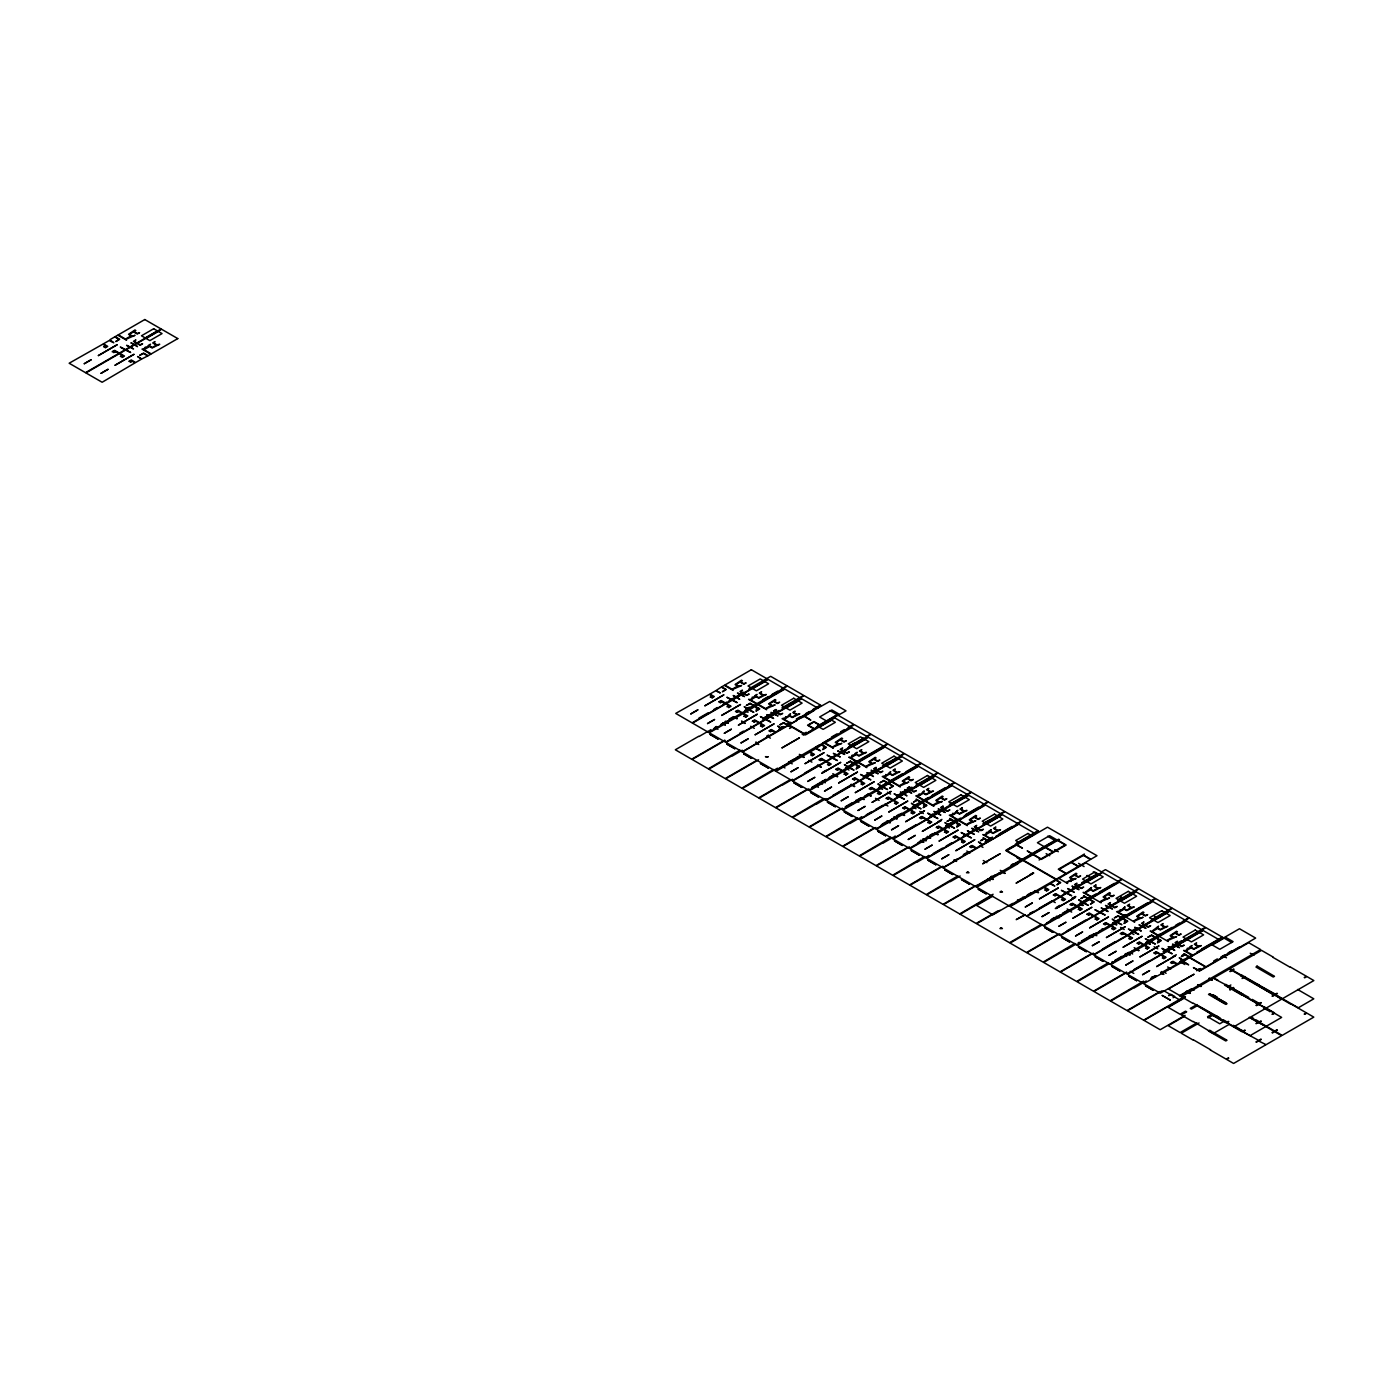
<?xml version="1.0" encoding="UTF-8"?>
<svg xmlns="http://www.w3.org/2000/svg" width="1383" height="1383" viewBox="0 0 1383 1383"><rect width="100%" height="100%" fill="white"/><g stroke="black" fill="none" stroke-linecap="round" stroke-linejoin="round"><path stroke-width="1.5" d="M814.328 710.361L804.785 716.256L810.818 720.145L804.422 716.446L796.556 720.042L829.731 701.44L845.998 710.845L820.361 725.245L813.965 721.563L807.568 725.245L814.051 728.979M1018.58 824.043L992.043 839.36L984.8 835.176L990.384 831.961L992.942 833.43L1000.497 829.748L997.713 830.284L994.463 828.4L995.846 827.051L993.53 828.4L997.247 830.543L993.063 832.964L989.813 831.079L991.317 829.679L988.88 831.079L989.917 831.684L986.321 832.566L986.892 833.43L984.333 834.917L982.829 834.571L991.594 839.637L988.897 841.175L983.227 837.77M1018.77 824.147L943.223 867.884L976.035 886.831L999.045 873.122M1073.018 887.748L1078.118 884.792M748.981 688.838L770.642 676.322L786.996 685.778L781.412 688.993M698.813 718.192L708.061 712.85M713.611 709.652L717.31 707.508M723.153 704.137L726.732 702.063M728.997 700.766L743.795 692.209M698.709 736.292L675.336 749.776L691.69 759.232L724.64 740.199M747.287 708.234L748.756 707.387M699.055 736.499L708.788 730.864M709.877 730.241L710.966 729.619M715.288 727.112L716.377 726.49M746.405 709.151L747.65 708.442M728.979 719.264L733.318 716.757M746.647 709.064L749.88 707.197M762.776 699.746L768.378 696.531M772.094 694.37L777.678 691.154M713.524 728.737L717.051 726.697M720.595 724.657L724.122 722.617M729.446 719.54L733.785 717.034L736.897 718.814M745.489 710.274L753.597 705.589M753.942 705.399L787.463 686.037L803.661 695.39L781.983 707.906M720.716 724.813L727.7 720.785M754.323 706.125L748.393 709.151L744.175 706.713L747.926 709.41L742.239 712.712L737.9 710.205L735.462 711.605L737.658 710.741L738.591 711.277L736.741 712.349L738.937 711.467L741.651 713.04L708.701 732.471L692.503 723.119L725.798 703.895L728.824 705.641L726.974 706.713L729.999 706.298L728.599 707.647L731.037 706.246L726.386 703.549L732.091 700.265L737.191 702.685L732.541 699.988L736.741 697.585L739.749 699.331L737.087 697.378L741.029 695.096L744.521 696.565L741.495 694.836L768.153 679.433L784.351 688.786L757.815 704.12L750.571 699.936L756.155 696.704L758.714 698.19L766.268 694.491L763.468 695.027L760.218 693.142L761.618 691.811L759.284 693.142L763.001 695.303L758.818 697.706L755.567 695.839L757.071 694.422L754.634 695.839L755.688 696.444L752.075 697.309L752.663 698.19L750.105 699.66L748.583 699.331L757.348 704.379L754.669 705.935M754.841 706.436L749.621 709.859L753.839 712.297L749.154 710.119L743.449 713.403L747.788 715.91L745.351 717.328L746.872 716.048L743.726 716.377L745.593 715.305L742.878 713.749L709.22 732.765L725.574 742.204L758.887 722.981L755.982 721.304L753.649 722.116L755.516 721.044L754.703 720.56L752.248 721.304L754.703 719.903L759.457 722.652L765.162 719.367L760.391 716.601L765.629 719.091L769.812 716.671L766.666 714.855L770.158 716.48L774.117 714.198L770.971 712.383L774.566 713.922L801.224 698.536L784.87 689.097L758.333 704.414L765.577 708.597L771.161 705.382L768.602 703.895L774.999 699.539L775.932 700.075L774.065 701.146L777.332 703.031L779.649 702.218L777.332 703.567L773.598 701.423L769.415 703.826L772.682 705.71L775.12 704.846L766.044 708.874L766.631 709.738L757.867 704.69L755.187 706.229M757.901 708.079L756.086 709.133L758.593 708.079M774.618 711.346L776.693 710.136M763.191 718.365L776.122 710.897M725.09 740.458L692.122 759.474L708.321 768.827L740.009 750.139M763.468 718.296L769.034 715.08M782.467 708.182L804.128 695.666L820.482 705.105L813.031 709.41M739.698 733.249L743.397 731.123M762.482 720.094L779.13 710.482M732.212 755.637L708.839 769.138L725.193 778.577L755.412 761.134M755.913 741.962L758.316 743.726M780.807 727.579L782.277 726.732M732.558 755.844L742.308 750.226M766.77 736.084L768.55 735.064M779.303 728.858L783.366 726.524M786.962 724.467L790.678 722.306M796.262 719.091L799.996 716.93M805.58 713.714L809.314 711.554M778.975 729.619L783.85 726.801M787.428 724.727L791.145 722.583M796.746 719.35L820.949 705.382M742.222 751.816L775.171 732.385L772.457 730.829L770.245 731.693L772.112 730.622L771.178 730.086L768.965 730.95L771.403 729.55L775.742 732.056L781.447 728.755L777.678 726.058L781.914 728.495L787.826 725.487M788.172 725.28L790.869 723.724L782.104 718.676L786.166 717.535L785.596 716.653L786.633 717.258L790.592 713.766L789.088 715.184L792.338 717.068L796.522 714.648L792.805 712.504L795.121 711.156L793.721 712.504L796.988 714.371L799.772 713.835L792.217 717.535L789.658 716.048L784.075 719.281L791.318 723.465L796.902 720.232M742.412 751.937L788.638 725.211L805.459 734.909L834.831 717.95L851.012 727.302L847.036 729.204M797.023 720.37L789.105 724.951L805.425 734.356L812.997 729.584M789.572 728.461L791.387 727.406L783.608 723.05L779.77 724.865L783.608 722.635L792.079 727.406M758.593 759.803L725.643 778.836L741.841 788.172L773.512 769.484M802.226 734.494L806.254 732.281M817.267 726.196L837.147 714.734L829.956 710.568M815.953 727.51L838.962 714.06L831.823 709.946L819.618 716.999L826.74 721.113M765.784 756.778L768.274 756.778L765.439 756.674M803.367 735.151L820.015 725.453L813.965 721.961L808.26 725.245L814.466 728.737M777.505 768.187L742.377 788.483L758.627 797.87L790.108 779.718M831.425 737.104L836.974 733.889M840.691 731.745L844.391 729.602M848.107 727.475L853.657 724.26L837.614 714.994M788.863 762.033L794.17 758.973M795.951 757.936L800.29 755.429M778.733 768.412L794.637 759.232M794.966 759.042L818.943 745.195M822.781 742.982L854.435 724.709L870.633 734.062L867.02 736.154M824.873 746.751L823.404 747.996M782.484 784.662L759.129 798.164L775.465 807.603L805.684 790.16M851.634 744.745L854.573 743.051L856.613 744.227M782.83 784.87L792.58 779.251M848.955 746.578L863.407 738.228M847.623 747.892L871.1 734.321L887.454 743.777L855.783 762.05M804.82 772.993L817.768 765.508L820.914 767.323M831.304 757.694L836.853 754.496M840.553 752.352L846.102 749.154M822.678 772.284L826.083 770.314M852.153 763.33L854.227 762.119M808.865 788.829L775.915 807.862L792.113 817.197L823.784 798.51M850.96 764.522L854.677 762.379M811.752 787.48L825.876 779.321M829.437 777.263L833.776 774.757M845.48 768.014L853.588 763.33M812.219 787.757L826.36 779.597M828.452 778.37L834.243 775.033L837.355 776.814M854.054 763.589L845.947 768.274L849.041 770.072M854.4 763.399L887.921 744.037L904.119 753.389L900.506 755.481M826.412 779.805L815.935 785.838L818.442 787.29M854.504 763.986L848.592 767.012L844.356 764.574L848.125 767.271L842.42 770.556L838.081 768.049L835.643 769.467L837.856 768.585L838.789 769.138L836.922 770.21L839.135 769.328L841.849 770.901L808.899 790.315L792.701 780.98L825.997 761.739L829.022 763.485L827.501 764.764L830.18 764.159L828.78 765.508L831.218 764.09L826.585 761.411L832.272 758.126L837.389 760.546L832.739 757.849L836.922 755.446L840.294 756.985L837.268 755.239L841.227 752.957L844.719 754.426L841.694 752.68L868.334 737.295L884.532 746.647L857.996 761.981L850.752 757.78L856.336 754.565L858.895 756.034L866.449 752.352L863.666 752.888L860.399 751.004L861.799 749.672L859.483 751.004L863.199 753.165L859.016 755.567L855.749 753.7L857.27 752.283L854.832 753.7L855.87 754.305L851.807 755.446L852.844 756.034L850.286 757.521L848.782 757.175L857.529 762.24L854.85 763.779M855.022 764.298L849.802 767.703L854.037 770.141L849.335 767.98L843.647 771.265L847.986 773.771L845.549 775.189L847.053 773.91L843.924 774.238L845.774 773.166L843.06 771.61L809.418 790.627L825.755 800.066L859.068 780.842L856.163 779.165L853.83 779.977L855.697 778.888L854.884 778.422L852.447 779.165L854.884 777.747L859.656 780.513L865.343 777.211L860.572 774.463L865.81 776.952L869.993 774.532L866.864 772.717L870.339 774.324L874.298 772.042L871.152 770.245L874.765 771.783L876.857 770.573L873.71 768.758L876.165 767.358L874.523 768.827L877.202 770.366L901.405 756.38L885.051 746.941L858.515 762.275L865.775 766.459L871.359 763.226L868.801 761.756L875.18 757.4L876.113 757.936L874.263 759.008L877.514 760.892L879.83 760.08L877.514 761.428L873.797 759.267L869.613 761.687L872.863 763.572L875.301 762.69L866.242 766.718L866.813 767.6L858.065 762.534L855.385 764.09M859.05 766.078L856.544 767.133M816.005 804.024L792.632 817.509L808.986 826.948L839.204 809.504M863.649 776.364L876.58 768.896M885.137 764.09L888.076 762.396L890.116 763.589M882.44 765.905L896.893 757.573M816.35 804.214L826.1 798.596M863.701 776.883L864.945 776.157M884.722 765.127L904.586 753.666L920.94 763.105L906.038 771.714M832.756 795.519L851.254 784.852L854.4 786.668M862.94 778.093L881.438 767.409M842.385 808.173L809.435 827.207L825.616 836.559L857.304 817.854M845.238 806.808L852.291 802.728M855.835 800.688L859.362 798.648M878.966 787.342L885.448 783.591M889.269 781.378L902.321 773.858M845.704 807.084L859.846 798.925M864.842 796.038L867.729 794.361L870.841 796.159M885.915 783.867L879.432 787.619L882.527 789.399M887.886 782.726L921.406 763.381L937.605 772.734L915.926 785.25M849.421 805.165L859.898 799.132M888.024 783.331L882.095 786.357L877.877 783.919L881.628 786.616L875.94 789.918L871.601 787.411L869.164 788.811L871.359 787.947L872.293 788.483L870.443 789.555L872.638 788.673L875.353 790.246L842.403 809.677L826.204 800.325L859.5 781.101L862.525 782.847L861.021 784.109L863.684 783.504L862.301 784.852L864.738 783.452L860.088 780.755L865.793 777.471L870.892 779.891L866.242 777.194L870.443 774.791L873.451 776.537L870.789 774.584L874.73 772.302L878.222 773.771L875.197 772.042L901.854 756.639L918.035 765.992L891.516 781.326L884.273 777.142L889.857 773.91L892.398 775.396L899.97 771.697L897.169 772.233L893.919 770.348L895.32 769.017L892.986 770.348L896.703 772.509L892.519 774.912L889.269 773.045L890.773 771.628L886.831 775.12L885.777 774.515L886.365 775.396L882.285 776.537L891.05 781.585L888.37 783.141M888.543 783.642L883.322 787.065L887.54 789.503L882.855 787.325L877.15 790.609L881.49 793.116L879.052 794.534L880.573 793.254L877.427 793.583L879.294 792.511L876.58 790.955L842.921 809.971L859.275 819.41L892.588 800.187L889.667 798.51L887.35 799.322L889.217 798.25L888.387 797.766L885.95 798.51L888.387 797.109L893.159 799.858L898.864 796.573L894.092 793.807L899.33 796.297L903.514 793.877L900.368 792.061L903.86 793.686L907.818 791.404L904.672 789.589L908.268 791.128L934.925 775.742L918.571 766.303L892.035 781.62L899.278 785.803L904.862 782.588L902.304 781.101L908.7 776.745L909.634 777.281L907.767 778.352L911.017 780.237L913.35 779.424L911.017 780.773L907.3 778.629L903.116 781.032L906.366 782.916L908.821 782.052L899.745 786.08L900.333 786.944L891.568 781.896L888.889 783.435M901.025 793.029L909.616 788.068M897.135 795.709L911.916 787.152M849.508 823.369L826.152 836.853L842.506 846.292L872.708 828.849M898.103 795.311L899.572 794.464M901.042 793.617L903.981 791.923M905.45 791.076L911.311 787.688M849.871 823.559L859.604 817.941M860.693 817.318L861.765 816.696M896.599 796.573L898.449 795.519M916.41 785.509L938.072 772.993L954.426 782.432L948.842 785.665M866.242 814.864L871.791 811.648M875.491 809.522L882.89 805.252M896.426 797.421L914.924 786.737M917.309 799.841L913.471 802.071L917.309 800.256M875.888 827.518L842.939 846.552L859.137 855.904L890.808 837.216M882.25 824.112L885.794 822.072M896.409 815.935L899.296 814.259M912.452 806.669L918.934 802.918M920.905 801.794L928.356 797.49M932.073 795.346L945.108 787.809M880.954 825.392L886.261 822.332M891.551 819.272L895.095 817.232M896.875 816.212L901.215 813.705L904.326 815.486M919.401 803.195L912.918 806.946L916.013 808.727M921.372 802.071L954.892 782.709L971.091 792.061L949.412 804.578M882.907 824.51L895.129 817.457M921.527 802.693L915.615 805.701L911.38 803.264L915.148 805.961L909.444 809.262L905.104 806.756L902.667 808.156L904.88 807.292L905.813 807.828L903.946 808.899L906.159 808.035L908.873 809.591L875.923 829.022L859.725 819.67L893.02 800.446L896.046 802.192L894.524 803.471L897.204 802.866L895.804 804.197L898.259 802.797L893.608 800.1L899.296 796.815L904.413 799.236L899.763 796.556L903.946 794.136L906.971 795.882L904.292 793.928L908.251 791.646L911.743 793.133L908.717 791.387L935.357 775.984L951.556 785.337L925.02 800.671L917.776 796.487L923.36 793.254L925.918 794.741L933.473 791.041L930.69 791.577L927.423 789.71L928.823 788.362L926.506 789.71L930.223 791.854L926.04 794.274L922.772 792.39L924.293 790.972L920.335 794.464L918.831 794.136L919.868 794.741L915.805 795.882L924.57 800.93L921.873 802.486M922.046 802.987L916.825 806.41L921.061 808.848L916.359 806.669L910.671 809.954L915.01 812.461L912.573 813.878L914.077 812.599L910.948 812.945L912.797 811.856L910.083 810.3L876.442 829.316L892.796 838.755L926.091 819.531L923.187 817.854L920.871 818.667L922.72 817.595L921.908 817.128L919.47 817.854L921.908 816.454L926.679 819.203L932.367 815.918L927.613 813.169L932.834 815.642L937.017 813.221L933.888 811.423L937.363 813.031L941.322 810.749L938.175 808.934L941.788 810.473L968.428 795.087L952.074 785.648L925.538 800.964L932.799 805.148L938.383 801.933L935.824 800.446L942.203 796.089L943.137 796.625L941.287 797.697L944.537 799.581L946.854 798.769L944.537 800.117L940.82 797.974L936.637 800.394L939.887 802.261L942.324 801.397L933.266 805.425L933.836 806.289L925.089 801.241L922.409 802.78M923.516 805.788L925.331 804.75M883.028 842.714L859.656 856.198L876.009 865.637L906.228 848.211M931.623 814.656L933.093 813.809M936.17 811.821L943.362 807.879M953.63 801.95L956.12 801.691M883.374 842.921L893.124 837.285M894.196 836.663L895.285 836.041M930.119 815.935L931.969 814.864M949.896 804.837L971.558 792.321L987.911 801.76L982.328 804.992M901.578 833.119L916.376 824.579M929.912 816.765L948.41 806.082M938.227 821.571L941.944 819.41M950.83 819.203L946.975 821.416L950.83 819.6M946.439 824.994L948.513 823.784M952.68 821.381L954.771 820.171M909.409 846.863L876.459 865.896L892.64 875.249L924.328 856.561M945.937 825.772L955.204 820.43M929.895 835.263L932.782 833.586M945.937 826.014L954.045 821.329M965.559 814.673L978.594 807.153M917.966 842.696L928.581 836.577M930.361 835.539L934.701 833.033L937.812 834.813M954.512 821.588L946.404 826.273L949.499 828.071M954.858 821.398L960.442 818.166M964.176 816.022L988.378 802.036L1004.577 811.389L982.898 823.905M955.048 822.038L949.118 825.046L944.9 822.608L948.652 825.323L942.964 828.607L938.625 826.1L936.187 827.518L938.383 826.636L939.316 827.172L937.467 828.244L939.662 827.38L942.376 828.936L909.426 848.367L893.228 839.014L926.524 819.791L929.549 821.537L927.699 822.608L930.724 822.211L929.324 823.542L931.762 822.142L927.111 819.462L932.816 816.16L937.916 818.58L933.283 815.901L937.467 813.481L940.838 815.019L937.812 813.273L941.754 810.991L945.246 812.478L942.221 810.732L968.878 795.346L985.076 804.699L958.54 820.015L951.297 815.832L956.88 812.616L959.439 814.086L966.994 810.403L964.193 810.939L960.943 809.055L962.343 807.707L960.009 809.055L963.726 811.199L959.543 813.619L956.293 811.735L957.797 810.334L953.855 813.826L952.801 813.221L953.388 814.086L949.326 815.227L958.073 820.292L955.394 821.83M955.567 822.332L950.346 825.755L954.564 828.192L949.879 826.014L944.174 829.316L948.513 831.823L946.076 833.223L947.597 831.944L944.451 832.289L946.318 831.218L943.604 829.644L909.945 848.678L926.299 858.117L959.612 838.893L956.708 837.216L954.374 838.012L956.241 836.94L955.428 836.473L952.973 837.216L955.428 835.799L960.182 838.547L965.887 835.263L961.116 832.514L966.354 834.986L970.538 832.583L967.391 830.768L970.883 832.376L974.842 830.094L971.696 828.279L975.292 829.817L977.401 828.624L974.254 826.809L976.692 825.392L975.067 826.878L977.746 828.417L1001.949 814.431L985.595 804.992L959.059 820.326L966.302 824.493L971.886 821.277L969.327 819.808L975.724 815.434L976.657 815.97L974.79 817.042L978.058 818.926L980.374 818.131L978.058 819.462L974.324 817.318L970.14 819.739L973.407 821.606L975.845 820.741L966.769 824.769L967.357 825.634L958.592 820.586L955.912 822.142M958.817 824.078L957.001 825.132L959.508 824.078M916.531 862.058L893.176 875.56L909.53 884.999L939.731 867.556M985.681 822.142L988.62 820.447M916.894 862.266L926.627 856.63M927.716 856.008L928.788 855.385M983.382 824.182L1005.043 811.665L1021.397 821.104L1015.814 824.32M933.214 853.518L942.463 848.177M946.162 846.05L951.711 842.835M963.398 836.093L978.196 827.553M984.333 838.547L980.495 840.76L984.333 838.945M986.2 840.726L988.292 839.516M990.366 838.323L992.458 837.113M942.929 866.225L909.962 885.241L926.161 894.594L957.831 875.906M963.381 854.59L966.268 852.931M985.024 841.919L992.424 837.631M999.045 834.001L1012.079 826.481M963.847 854.867L968.186 852.36M995.795 836.421L1021.864 821.364L1038.063 830.734L1016.384 843.25M953.371 861.16L956.863 859.137M950.052 881.403L926.679 894.905L943.033 904.344L973.252 886.901M950.398 881.611L960.148 875.992M1015.053 844.546L1038.529 830.993M1006.133 850.078L1013.532 845.808M990.868 876.718L991.87 876.148M1011.371 864.894L1013.462 863.684M978.265 884.515L943.483 904.603L959.681 913.938L993.08 894.248M979.164 884.152L995.086 874.972M1011.111 865.551L1021.017 859.984L1016.712 857.495M979.648 884.411L995.553 875.232M995.881 875.041L1056.733 839.792L1049.611 835.678L1037.406 842.731L1044.528 846.845M1000.065 873.71L976.692 887.195L1009.504 906.142L1055.834 879.467L1022.936 860.468L1017.352 863.701M1000.41 873.918L1017.732 863.926M1039.117 859.984L1052.982 851.98L1045.306 847.554L1033.378 854.435L1041.053 858.86M991.576 896.046L960.148 914.232L976.104 923.446L997.679 910.999M992.821 896.132L976.64 905.467L992.856 914.82L1012.581 903.427M1029.609 874.851L1032.997 872.898M994.17 913.644L976.64 923.758L1009.469 942.705L1041.313 924.363M995.639 912.797L1000.013 910.273M1017.318 900.264L1018.355 899.659M1018.095 900.247L1021.76 898.137M1027.275 894.957L1030.94 892.83M1013.048 903.704L1024.06 897.342M1027.742 895.216L1035.089 890.98L1038.184 892.761M1016.764 901.785L1028.987 894.732M1059.326 878.136L1085.845 862.819L1102.199 872.258L1075.559 887.644L1071.963 886.105L1075.092 887.921L1071.151 890.203L1067.659 888.577L1070.788 890.393L1066.604 892.813L1061.383 890.324L1066.137 893.072L1060.45 896.374L1055.678 893.625L1053.241 895.026L1055.678 894.282L1056.491 894.766L1054.641 895.838L1056.958 895.026L1059.862 896.703L1026.497 915.961L1010.143 906.522L1043.854 887.471L1046.568 889.027L1044.718 890.099L1047.847 889.77L1046.343 891.05L1048.781 889.632L1044.442 887.125L1050.146 883.841L1054.831 886.002L1050.596 883.564L1055.834 880.158L1060.052 882.596L1056.889 884.809L1060.744 882.596L1056.18 879.951L1058.859 878.412L1067.607 883.46L1066.933 882.475L1075.058 878.464M1066.57 882.319L1072.153 879.104L1069.595 877.617L1075.991 873.261L1076.908 873.797L1075.058 874.869L1078.308 876.753L1080.642 875.94L1078.308 877.289L1074.591 875.145L1070.407 877.548L1073.657 879.432M1071.462 880.539L1076.095 878.568L1072.62 879.363M1024.872 914.63L1016.211 919.626L1025.339 914.889M1081.938 882.648L1090.461 877.738L1086.934 875.698M1029.73 913.333L1033.723 911.432M1081.99 883.184L1098.223 873.797M1101.836 871.705L1105.449 869.63L1121.803 879.069L1118.069 881.213M1039.238 908.251L1052.117 900.817L1055.264 902.632M1063.804 894.075L1080.469 884.446M1056.56 907.317L1059.966 905.346M1071.669 898.604L1075.386 896.461M1055.298 908.562L1060.415 905.606M1072.119 898.864L1075.836 896.72M1084.6 896.357L1080.745 898.587L1084.6 896.772M1033.481 929.583L1010.109 943.085L1026.463 952.524L1056.681 935.081M1053.241 918.174L1054.295 917.569M1056.042 916.566L1058.652 917.672M1086.485 898.985L1089.406 897.29M1033.827 929.791L1042.488 924.795M1051.132 919.609L1054.624 917.603M1051.391 919.712L1054.918 917.672M1062.334 913.402L1068.108 910.049M1079.812 903.306L1087.92 898.622M1088.265 898.414L1095.716 894.127M1099.433 891.966L1114.352 883.357M1046.551 923.049L1060.692 914.889M1062.801 913.662L1068.592 910.325L1071.687 912.106M1088.404 898.881L1080.279 903.566L1083.39 905.364M1088.732 898.691L1122.27 879.329L1138.451 888.681L1118.588 900.16M1050.285 921.13L1060.744 915.097M1092.829 897.481L1119.366 882.164L1135.72 891.603L1111.517 905.588L1108.838 904.033L1110.463 902.563L1108.025 903.981L1111.171 905.779L1109.08 906.989L1105.466 905.45L1108.613 907.265L1104.654 909.547L1101.162 907.94L1104.308 909.737L1100.125 912.158L1094.887 909.686L1099.658 912.434L1093.953 915.719L1089.199 912.97L1086.744 914.37L1089.199 913.644L1090.011 914.111L1088.144 915.183L1090.478 914.37L1093.383 916.047L1060.018 935.306L1043.664 925.867L1077.374 906.816L1080.088 908.372L1078.221 909.461L1081.368 909.115L1079.846 910.394L1082.301 908.977L1077.962 906.47L1083.65 903.185L1088.335 905.364L1084.116 902.926L1089.337 899.503L1093.555 901.941L1090.409 904.154L1094.247 901.941L1089.683 899.296L1092.363 897.757L1101.127 902.805L1100.54 901.941L1109.615 897.913L1107.178 898.777L1103.911 896.893L1108.094 894.49L1111.828 896.633L1114.145 895.285L1111.828 896.098L1108.561 894.213L1110.428 893.141L1109.494 892.605L1103.098 896.962L1105.657 898.449L1100.073 901.664M1117.741 899.814L1121.907 897.411L1120.887 896.824M1118.64 899.814L1122.356 897.671M1059.862 933.75L1026.912 952.766L1043.11 962.119L1074.781 943.431M1117.257 901.474L1131.692 893.124M1135.305 891.032L1138.918 888.958L1155.289 898.397L1151.555 900.54M1067.088 930.811L1085.586 920.144M1100.972 911.259L1115.787 902.701M1120.213 917.603L1125.364 914.63M1067.002 948.928L1043.629 962.43L1059.983 971.869L1090.184 954.426M1089.199 936.118L1092.172 937.017M1119.988 918.329L1122.927 916.635M1124.396 915.788L1125.866 914.941M1067.348 949.136L1076.009 944.14M1078.17 942.878L1079.259 942.255M1081.333 941.08L1093.711 933.94M1101.56 929.376L1102.631 928.771M1112.848 922.859L1121.406 917.949M1123.618 916.67L1147.838 902.701M1081.8 941.356L1095.941 933.197M1099.174 931.329L1102.078 929.653M1121.89 918.226L1113.764 922.91L1116.876 924.691M1124.085 916.946L1155.756 898.673L1171.937 908.026L1152.074 919.488M1083.771 940.475L1095.976 933.421M1122.322 918.554L1116.409 921.562L1112.191 919.125L1115.943 921.839L1110.255 925.123L1105.916 922.617L1103.461 924.017L1105.674 923.153L1106.607 923.688L1104.74 924.76L1106.953 923.896L1109.667 925.452L1076.648 944.917L1060.45 935.565L1093.815 916.307L1096.84 918.053L1094.973 919.125L1097.998 918.727L1096.615 920.058L1099.053 918.658L1094.402 915.978L1100.09 912.676L1105.207 915.097L1100.557 912.417L1104.74 909.997L1108.111 911.535L1105.086 909.789L1109.045 907.507L1112.537 908.994L1109.512 907.248L1136.152 891.862L1152.35 901.197L1125.814 916.531L1118.588 912.348L1124.154 909.132L1126.713 910.602L1134.267 906.902L1131.484 907.455L1128.234 905.571L1129.617 904.223L1127.301 905.571L1131.017 907.715L1126.834 910.135L1123.584 908.251L1125.088 906.85L1121.129 910.325L1120.092 909.737L1120.679 910.602L1116.6 911.743L1125.364 916.791L1122.685 918.347M1122.858 918.848L1117.637 922.271L1121.855 924.708L1117.17 922.53L1111.465 925.832L1115.804 928.339L1113.367 929.739L1114.871 928.46L1111.742 928.806L1113.592 927.734L1110.895 926.161L1077.167 945.229L1093.521 954.668L1126.886 935.409L1123.981 933.715L1121.665 934.528L1123.515 933.456L1122.702 932.989L1120.265 933.715L1122.702 932.315L1127.473 935.064L1133.161 931.779L1128.407 929.03L1133.628 931.502L1137.811 929.099L1134.682 927.284L1138.174 928.892L1142.116 926.61L1138.987 924.795L1142.583 926.333L1169.223 910.948L1152.869 901.509L1126.35 916.843M1123.203 918.64L1125.883 917.102L1134.648 922.15L1134.06 921.285L1143.119 917.257L1140.681 918.122L1137.431 916.255L1141.615 913.835L1145.331 915.978L1147.665 914.647L1145.331 915.442L1142.081 913.558L1143.948 912.486L1143.015 911.95L1136.619 916.324L1139.177 917.793L1133.593 921.009M1124.379 921.752L1126.177 920.698M1124.707 921.942L1126.868 920.698M1093.383 953.094L1060.415 972.128L1076.614 981.463L1108.302 962.775M1131.467 931.001L1137.016 927.786M1102.424 949.084L1115.372 941.598M1149.273 922.029L1130.758 932.712L1133.904 934.545M1150.742 920.801L1172.404 908.285L1188.775 917.724L1183.174 920.957M1100.505 968.29L1077.132 981.774L1093.486 991.213L1126.454 972.18M1125.053 954.114L1126.056 953.527M1156.447 935.997L1159.369 934.303M1100.851 968.48L1109.512 963.484M1111.69 962.24L1112.762 961.6M1114.819 960.424L1121.89 956.345M1125.416 954.305L1128.96 952.265M1145.746 942.566L1153.266 938.227M1157.104 936.014L1172.006 927.405M1175.723 925.262L1179.457 923.101M1115.286 960.684L1129.427 952.524M1131.208 951.504L1143.171 944.796L1140.474 943.241L1138.261 944.105L1140.111 943.033L1139.194 942.497L1136.982 943.379L1139.419 941.961L1143.758 944.468L1155.375 937.553M1157.571 936.274L1189.242 918.001L1205.423 927.353L1183.744 939.87M1155.842 937.899L1150.621 940.509M1156.188 937.691L1158.868 936.153L1150.12 931.087L1151.624 931.433L1158.608 926.195L1157.087 927.595L1160.337 929.48L1164.538 927.059L1160.804 924.916L1163.138 923.567L1161.737 924.916L1164.987 926.8L1167.788 926.264L1160.233 929.946L1157.675 928.477L1152.091 931.693L1159.334 935.876L1164.572 932.453M1156.361 938.193L1151.14 941.616L1155.358 944.053L1150.673 941.892L1144.986 945.177L1149.325 947.683L1146.87 949.084L1148.391 947.822L1145.591 948.358L1147.112 947.078L1144.398 945.505L1110.687 964.573L1127.041 974.012L1160.406 954.754L1157.502 953.077L1155.168 953.872L1157.035 952.801L1156.223 952.334L1153.785 953.077L1156.223 951.66L1160.977 954.408L1166.682 951.124L1161.91 948.375L1167.148 950.864L1171.332 948.444L1168.186 946.629L1171.678 948.237L1175.636 945.955L1172.49 944.14L1176.103 945.695L1202.743 930.292L1186.389 920.853L1159.853 936.187M1156.707 938.002L1159.403 936.447L1168.151 941.512L1167.563 940.63L1176.639 936.602L1174.202 937.484L1170.934 935.6L1175.135 933.179L1178.852 935.323L1181.168 933.992L1178.852 934.787L1175.585 932.92L1177.452 931.831L1176.518 931.295L1170.122 935.669L1172.68 937.138L1167.114 940.371M1157.865 941.08L1159.663 940.042M1158.193 941.287L1160.354 940.042M1126.886 972.439L1093.936 991.473L1110.134 1000.825L1143.534 981.135M1163.103 951.4L1181.601 940.717M1182.413 941.183L1205.89 927.613L1222.261 937.069L1201.758 948.894M1134.06 969.483L1148.858 960.943M1164.244 952.057L1182.759 941.374M1172.559 956.863L1176.276 954.719M1182.275 955.169L1184.073 954.132L1205.924 966.786M1185.145 954.408L1181.289 956.621L1185.145 954.806M1134.025 987.635L1110.653 1001.119L1127.007 1010.558L1159.957 991.542M1151.348 977.625L1152.385 977.02M1161.029 972.042L1161.945 971.506M1134.371 987.825L1143.032 982.829M1144.104 982.207L1146.282 980.962M1151.59 977.608L1155.375 975.672M1180.269 961.306L1183.52 959.422M1150.535 979.008L1155.842 975.949M1169.05 968.325L1163.259 971.661L1166.128 973.321M1188.861 956.88L1180.736 961.565L1184.92 964.521M1189.19 956.69L1192.924 954.547M1196.641 952.386L1222.728 937.328L1231.717 942.532M1150.742 979.129L1155.963 976.104M1189.345 957.243L1183.433 960.251L1179.215 957.814L1182.966 960.528L1177.279 963.813L1172.94 961.306L1170.485 962.724L1172.698 961.842L1173.631 962.378L1171.764 963.467L1173.977 962.585L1176.691 964.158L1167.166 970.053M1197.419 969.898L1199.51 968.705M1162.239 990.729L1127.456 1010.817L1143.637 1020.17L1184.332 996.676M1196.589 970.728L1200.651 968.549M1213.617 961.064L1217.334 958.92M1220.843 957.122L1224.456 955.031M1228.069 952.939L1231.683 950.864M1221.345 957.399L1239.393 946.957M1170.917 994.844L1168.6 995.639L1170.917 994.308L1174.651 996.452M1174.184 996.728L1173.13 997.731M1167.373 1006.893L1144.018 1020.395L1160.181 1029.73L1185.058 1015.364M1167.736 1007.101L1185.058 997.108M1230.092 971.108L1233.757 968.999M1185.456 996.884L1179.941 1000.065L1163.691 990.677M1184.643 997.904L1168.203 1007.394L1180.114 1014.275L1185.508 1011.163L1186.683 1011.837L1181.289 1014.966L1192.924 1021.674M1230.127 971.627L1233.792 969.518M1257.182 966.302L1255.937 967.011L1273.259 977.02L1274.504 976.294L1256.922 965.991M1242.09 978.49L1245.322 976.623M1196.952 1004.559L1190.262 1008.432L1191.437 1009.106L1197.194 1005.769L1225.787 1022.677L1228.363 1021.345M1227.637 986.84L1230.87 984.973M1229.712 989.623L1233.429 987.479M1230.092 989.951L1233.757 987.825M1184.609 1016.228L1168.22 1025.702L1180.114 1032.565L1196.9 1022.867M1224.525 1003.384L1213.254 996.486M1225.77 1002.675L1213.807 996.175M1257.562 984.298L1275.247 994.1M1211.819 1014.258L1207.566 1016.73L1219.771 1023.783L1223.523 1021.605L1211.301 1014.569M1199.061 1022.988L1181.289 1033.257L1192.924 1039.964M1207.929 1017.853L1213.531 1014.932M1256.283 1003.349L1259.308 1004.11M1256.006 1005.355L1258.288 1003.902L1274.192 1013.099M1260.864 1002.554L1258.703 1003.799L1242.245 994.93M1272.083 996.071L1274.365 994.602L1277.529 996.434M1276.941 993.271L1274.78 994.515L1248.417 979.371M1304.238 977.504L1306.399 976.26L1290.477 967.08M1226.686 1022.867L1228.83 1021.622M1256.473 1005.631L1258.634 1004.386L1266.154 1008.103L1281.695 999.131L1274.728 995.103L1272.55 996.348M1259.17 1004.075L1261.331 1002.831M1277.408 993.547L1275.264 994.792L1282.231 998.82L1313.85 980.564L1306.866 976.536L1304.722 977.781M1229.297 1024.302L1213.392 1033.481L1193.27 1021.467M1233.653 1026.895L1265.618 1008.414M1244.752 1030.11L1242.574 1031.355L1210.281 1013.411M1258.115 1022.383L1255.954 1023.627L1258.582 1022.659L1266.102 1026.359L1281.643 1017.404L1274.677 1013.359L1272.032 1014.344L1274.452 1012.857L1263.63 1006.599M1245.219 1030.387L1243.058 1031.632L1250.042 1035.66L1265.566 1026.687M1259.135 1022.348L1261.296 1021.086L1258.651 1022.072L1249.264 1017.266M1228.311 1057.909L1226.151 1059.153L1210.246 1049.956M1255.954 1041.918L1258.115 1040.673M1260.812 1039.117L1258.651 1040.362L1242.193 1031.476M1272.032 1032.634L1274.192 1031.39L1264.252 1025.633M1276.889 1029.834L1274.746 1031.078L1264.788 1025.339M1304.204 1014.067L1306.347 1012.823L1290.443 1003.626M1228.795 1058.185L1226.635 1059.43L1233.601 1063.458L1265.566 1044.978M1256.438 1042.194L1258.582 1040.95L1266.102 1044.666L1281.643 1035.694L1274.677 1031.666L1272.516 1032.911M1259.135 1040.638L1261.296 1039.394M1277.373 1030.11L1275.212 1031.355L1282.197 1035.383L1313.798 1017.127L1306.831 1013.099L1304.67 1014.344M1189.726 957.434L1239.479 928.736L1255.643 938.072L1199.338 970.624L1193.408 967.599L1199.459 971.108L1248.711 942.705L1260.587 949.568L1180.373 995.881L1168.445 989.001L1194.099 974.202L1160.268 993.184L1144 983.797M1273.155 957.071L1261.538 950.363L1229.919 968.619L1241.554 975.326M1272.809 957.278L1290.132 967.27M1047.622 836.231L1054.883 840.432L1021.363 859.794L1016.712 857.114M1250.249 953.215L1253.862 955.307M817.854 708.131L801.656 698.778L775.016 714.181L778.041 715.927L774.549 714.441L770.59 716.722L773.616 718.469L770.245 716.93L766.061 719.35L770.711 722.03L765.594 719.609L759.907 722.894L764.557 725.591L762.102 726.991L763.502 725.66L760.477 726.058L762.344 724.986L759.319 723.24L726.023 742.464L775.396 770.971L798.44 757.262M763.986 681.093L760.235 678.932L748.013 685.985L751.764 688.146M864.219 738.989L860.468 736.828L848.263 743.864L852.014 746.042M965.593 797.507L969.345 799.668L957.122 806.721L953.371 804.56M1098.534 874.194L1094.783 872.033L1082.578 879.087L1086.329 881.248M1181.895 922.461L1185.871 920.559L1169.672 911.207L1143.032 926.593L1146.04 928.339L1142.565 926.869L1138.607 929.151L1141.286 931.087L1138.261 929.341L1134.077 931.762L1138.728 934.441L1133.611 932.038L1127.906 935.323L1132.556 938.002L1130.118 939.42L1131.519 938.072L1128.839 938.677L1130.36 937.397L1127.335 935.651L1093.97 954.91L1110.169 964.262L1133.299 950.501M1199.874 932.712L1203.625 934.873L1191.42 941.927L1187.669 939.749M1297.634 989.485L1313.798 998.82L1298.257 1007.792L1274.884 994.308M1054.676 849.594L1058.341 851.721M1078.567 863.372L1084.082 866.553M1093.279 871.86L1096.961 873.987L1090.789 877.548L1087.124 875.422M921.597 781.758L923.637 782.934M1046.118 853.639L1049.714 855.731M1154.39 916.168L1155.427 916.756M1222.883 955.705L1226.496 957.797M1241.899 975.119L1259.221 985.128M1245.409 977.902L1274.002 994.826M1272.775 993.824L1274.936 995.086M1278.186 996.953L1290.097 1003.833M1241 975.637L1229.366 968.93L1213.842 977.902L1218.06 980.374M1240.655 975.845L1257.977 985.837M1259.533 986.701L1271.738 993.755M829.714 739.196L815.763 747.252M1070.062 880.85L1071.099 881.438L1069.595 881.109M743.501 693.16L740.821 691.621L742.464 690.152L740.009 691.552L743.155 693.367M743.95 693.419L746.613 694.957L749.171 694.024L746.734 695.424L743.587 693.626M777.021 712.522L774.342 710.966L775.967 709.496L773.529 710.897L776.676 712.712M777.453 712.764L780.133 714.302L782.692 713.369L780.237 714.786L777.108 712.971M843.699 751.021L841.02 749.482L842.645 747.996L840.207 749.413L843.336 751.228M844.131 751.28L846.811 752.819L849.369 751.885L846.915 753.286L843.786 751.47M877.635 770.625L880.314 772.163L882.873 771.23L880.435 772.63L877.289 770.832M910.723 789.728L908.043 788.172L909.668 786.702L907.231 788.103L910.36 789.918M911.155 789.97L913.835 791.508L916.393 790.575L913.938 791.992L910.809 790.177M944.226 809.072L941.546 807.516L943.189 806.047L940.734 807.465L943.88 809.262M944.675 809.314L947.338 810.87L949.896 809.919L947.459 811.337L944.312 809.522M978.179 828.676L980.858 830.215L983.417 829.281L980.962 830.682L977.833 828.866M1077.997 886.226L1075.334 884.688L1076.959 883.218L1074.522 884.619L1077.651 886.434M1078.446 886.486L1081.108 888.024L1083.667 887.091L1081.229 888.508L1078.083 886.693M1111.949 905.83L1114.629 907.386L1117.187 906.435L1114.75 907.853L1111.604 906.038M1145.02 924.933L1142.358 923.395L1143.983 921.908L1141.545 923.325L1144.675 925.141M1145.47 925.192L1148.132 926.731L1150.691 925.78L1148.253 927.198L1145.124 925.383M1178.541 944.278L1175.861 942.739L1177.486 941.253L1175.049 942.67L1178.195 944.485M1178.973 944.537L1181.652 946.076L1184.211 945.142L1181.774 946.542L1178.627 944.727M1022.78 859.863L1006.876 850.683L1016.505 845.099L1022.452 848.125L1016.851 844.909L1047.501 827.19L1096.996 855.714L1090.841 859.275L1083.494 855.04L1084.462 854.106L1058.289 869.216L1065.93 873.624L1056.284 879.208L1023.385 860.209L1033.032 854.642L1041.313 859.413L1066.172 845.03L1058.272 840.466L1059.551 839.723L1058.617 839.204L1032.79 854.089L1027.206 850.873L1032.444 854.296L1016.367 863.13M1022.331 860.122L1005.96 850.683L1035.331 833.707L1002.381 814.691L975.741 830.077L978.766 831.823L975.274 830.353L971.315 832.635L974.341 834.381L970.97 832.825L966.786 835.246L971.436 837.925L966.319 835.522L960.632 838.807L965.282 841.486L962.827 842.904L964.228 841.556L961.548 842.161L963.069 840.881L960.044 839.135L926.748 858.359L942.947 867.711L975.897 848.298L973.183 846.724L970.97 847.589L972.837 846.517L971.903 845.981L969.69 846.863L972.128 845.445L976.467 847.952L982.172 844.667L978.421 841.953L982.639 844.391L988.551 841.383L983.227 838.167M916.255 799.115L926.973 805.425L923.118 807.637L926.264 805.425L916.255 799.512M949.741 818.442L960.476 824.769L956.638 826.999L959.785 824.769L949.741 818.84M1083.615 895.735L1089.164 899.002L1091.844 897.446L1083.096 892.398L1084.6 892.726L1091.585 887.488L1090.063 888.906L1093.313 890.79L1097.514 888.37L1093.78 886.226L1096.114 884.878L1094.714 886.226L1097.964 888.093L1100.764 887.558L1093.21 891.257L1090.651 889.77L1085.067 893.003L1092.311 897.187L1118.847 881.853L1102.649 872.5L1075.991 887.903L1079.017 889.649L1075.542 888.163L1071.583 890.445L1074.263 892.398L1071.237 890.652L1067.054 893.072L1071.704 895.752L1066.587 893.332L1060.882 896.616L1065.532 899.313L1063.095 900.713L1064.495 899.382L1061.47 899.78L1063.32 898.708L1060.312 896.962L1026.947 916.22L1043.145 925.573L1076.147 906.107L1073.45 904.551L1071.237 905.416L1073.087 904.344L1072.171 903.808L1069.958 904.672L1072.395 903.272L1076.735 905.779L1082.422 902.477L1078.671 899.78L1082.889 902.217L1088.819 899.192L1083.615 896.132M1184.073 953.734L1189.708 957.036L1192.388 955.497L1183.623 950.432L1185.145 950.778L1187.703 949.291L1187.115 948.427L1190.711 947.545L1189.674 946.94L1192.111 945.54L1190.607 946.94L1193.857 948.824L1198.041 946.404L1194.324 944.261L1196.641 942.929L1195.258 944.261L1198.508 946.145L1201.291 945.609L1193.736 949.291L1191.178 947.822L1185.611 951.037L1192.838 955.221L1219.374 939.904L1203.193 930.552L1176.535 945.937L1179.561 947.683L1176.069 946.214L1172.127 948.496L1174.789 950.432L1171.764 948.686L1167.58 951.106L1172.231 953.803L1167.114 951.383L1161.426 954.668L1166.076 957.347L1163.639 958.765L1165.022 957.416L1162.36 958.021L1163.864 956.742L1160.838 954.996L1127.473 974.272L1143.672 983.624L1183.07 961.634L1188.654 964.867L1183.416 961.427L1189.38 957.624L1205.613 967.011M1248.78 997.385L1229.867 986.874M1252.237 999.39L1259.17 1003.384M1225.822 984.402L1243.144 994.412M1149.913 940.907L1145.228 938.746L1149.463 941.183M1225.442 984.627L1213.306 978.213L1181.341 996.694L1192.959 1003.401M1229.331 987.185L1257.925 1004.11M1224.577 985.128L1241.899 995.12M1256.974 1004.196L1258.063 1004.819M1263.474 1007.948L1267.796 1010.454M1268.885 1011.077L1269.974 1011.699M887.419 792.234L890.566 794.049M979.89 845.618L982.985 847.399M1147.25 942.238L1150.362 944.036M1209.364 978.109L1212.234 979.752M744.78 710.395L748.047 712.297M919.73 811.423L923.395 813.532M1079.57 903.687L1082.837 905.588M1113.056 923.031L1116.323 924.916M1120.576 927.388L1124.241 929.497M1146.542 942.359L1149.809 944.243M1154.062 946.715L1157.727 948.824M1180.027 961.686L1183.295 963.588M1209.019 978.438L1212.13 980.236M734.027 716.636L737.277 718.503M741.547 720.975L745.212 723.084M750.692 726.248L754.34 728.357M799.339 754.34L804.249 757.175M817.664 764.92L821.312 767.029M832.825 773.667L837.735 776.503M851.15 784.247L854.798 786.357M867.954 793.946L871.221 795.83M875.491 798.302L879.156 800.411M901.439 813.29L904.707 815.175M934.925 832.618L938.193 834.502M966.769 851.012L970.036 852.896M983.261 860.52L986.926 862.629M1000.255 870.339L1005.164 873.174M1035.297 890.566L1038.564 892.45M1067.175 908.959L1070.442 910.861M1134.146 947.632L1139.039 950.467M1167.632 966.959L1170.9 968.861M1198.266 984.661L1201.36 986.442M741.789 721.649L744.936 723.465M767.271 736.361L770.383 738.159M800.757 755.706L803.869 757.486M808.761 760.322L811.907 762.137M884.74 804.18L887.886 805.995M1001.672 871.688L1004.784 873.486M1135.564 948.997L1138.658 950.778M1197.678 984.852L1200.548 986.494M1212.856 994.654L1217.403 997.264M1251.598 1017.3L1253.759 1018.562M1255.92 1019.807L1259.17 1021.691M1212.856 995.051L1216.591 997.195M1258.824 1021.881L1263.803 1024.751M1251.442 1018.649L1253.603 1019.893M1254.675 1020.533L1257.925 1022.4M1129.773 952.334L1132.642 953.993M861.644 798.129L864.133 799.564M1194.186 990.124L1191.679 988.672L1179.474 995.725L1183.226 997.886M860.572 797.663L863.597 799.409L860.226 797.87M894.092 817.025L897.118 818.771M927.595 836.369L930.621 838.115M893.746 817.215L896.772 818.961M927.25 836.577L930.275 838.305M725.366 721.2L728.253 722.877M1094.178 934.147L1096.823 935.669M1127.958 953.648L1130.326 955.013M1160.942 972.698L1163.846 974.375M725.314 721.58L728.167 723.24M1060.104 914.872L1061.522 915.702M1093.607 934.216L1095.889 935.548M1127.128 953.579L1129.41 954.892M1160.925 973.079L1163.207 974.41M722.617 723.119L725.349 724.692M923.308 838.859L926.316 840.587M990.332 877.548L993.34 879.294M1056.854 916.099L1059.585 917.672M1090.357 935.444L1093.106 937.017M1124.967 955.428L1126.609 956.379M1186.873 991.162L1190.383 993.184M822.297 781.067L825.323 782.813M855.818 800.429L858.826 802.175M922.841 839.118L925.867 840.864M989.865 877.807L992.89 879.553M788.587 761.774L792.217 763.865M1022.884 897.031L1024.941 898.224M1186.286 991.369L1189.916 993.443M887.229 820.983L890.375 822.799M920.75 840.328L923.879 842.143M819.86 782.484L822.539 784.023M886.883 821.174L889.563 822.729M920.386 840.536L923.066 842.074M953.907 859.88L956.587 861.419M987.427 879.225L990.09 880.764M1233.342 1025.339L1239.842 1029.09M1240.931 1029.713L1243.092 1030.975M1220.1 1017.957L1197.73 1005.458M1223.557 1019.962L1227.015 1021.968M1193.322 1003.211L1210.644 1013.203M1215.121 1015.848L1221.656 1019.617M1222.105 1019.876L1223.039 1020.412M715.478 727.838L717.984 729.29M782.45 766.51L784.956 767.945M1228.865 1024.181L1241.848 1031.683M1130.188 971.333L1133.818 973.425M1211.854 1031.493L1209.693 1030.249L1208.448 1030.975L1225.77 1040.967L1227.015 1040.258L1212.943 1032.133M1193.27 1039.757L1210.592 1049.766M1258.34 985.63L1274.244 994.826M1258.288 1022.193L1263.267 1025.062M722.514 723.586L725.228 725.159M756.017 742.948L758.731 744.503M1216.176 1015.848L1217.749 1016.782M144.783 319.542L118.264 334.876L125.507 339.06L131.091 335.827L128.533 334.358L134.929 329.984L135.845 330.537L133.995 331.609L137.245 333.476L139.579 332.681L137.245 334.012L133.529 331.868L129.345 334.288L132.595 336.173L135.033 335.291L125.974 339.319L126.544 340.201L117.797 335.135L115.117 336.691L119.681 339.319L115.826 341.549L118.973 339.319L114.772 336.882L109.897 339.699L113.769 342.742L109.084 340.581L103.379 343.866L107.718 346.372L105.281 347.773L106.785 346.511L103.656 346.839L105.506 345.767L102.791 344.194L69.15 363.228L85.504 372.667L118.8 353.443L115.895 351.766L113.579 352.561L115.429 351.489L114.616 351.023L112.179 351.766L114.616 350.348L119.387 353.097L125.075 349.813L120.321 347.064L125.542 349.553L129.725 347.133L126.596 345.318L130.088 346.926L134.03 344.644L130.901 342.828L134.497 344.384L136.589 343.174L133.46 341.359L135.897 339.941L134.272 341.428L136.934 342.967L161.137 328.981L144.783 319.542M177.785 338.593L151.248 353.91L144.005 349.726L149.589 346.511L152.147 347.98L159.702 344.298L156.901 344.834L153.651 342.949L155.052 341.618L152.718 342.949L156.435 345.093L152.251 347.513L149.001 345.646L150.522 344.229L148.067 345.646L149.122 346.234L145.042 347.375L146.097 347.98L142.034 349.121L150.782 354.186L148.102 355.725L143.538 353.097L139.683 355.31L143.538 353.495L147.756 355.932L141.827 358.958L137.608 356.503L141.36 359.217L135.672 362.502L131.333 359.995L128.896 361.412L131.108 360.531L132.025 361.084L130.175 362.156L132.37 361.274L135.085 362.847L102.135 382.261L85.936 372.926L119.249 353.685L122.257 355.431L120.407 356.503L123.433 356.105L122.032 357.454L124.47 356.036L119.82 353.357L125.525 350.072L130.642 352.492L125.991 349.795L130.175 347.375L133.546 348.931L130.521 347.185L134.479 344.903L137.487 346.649L134.929 344.626L137.021 343.416L140.167 345.231L142.605 343.831L140.046 344.765L137.384 343.226L161.586 329.24L177.785 338.593M751.349 669.735L724.813 685.069L732.074 689.253L737.658 686.02L735.099 684.55L741.478 680.194L742.412 680.73L740.562 681.802L743.812 683.686L746.129 682.874L743.812 684.222L740.095 682.061L735.912 684.481L739.162 686.366L741.599 685.484L732.541 689.512L733.111 690.394L724.364 685.328L721.684 686.884L726.248 689.512L722.393 691.742L725.539 689.512L721.321 687.092L716.1 690.497L720.336 692.935L715.633 690.774L709.946 694.059L714.285 696.565L711.847 697.983L713.351 696.704L710.222 697.032L712.072 695.96L709.358 694.387L675.717 713.421L692.07 722.86L725.366 703.636L722.462 701.959L720.145 702.771L721.995 701.682L721.183 701.216L718.745 701.959L721.183 700.541L725.954 703.307L731.642 700.005L726.888 697.257L732.108 699.746L736.292 697.326L733.163 695.511L736.638 697.118L740.596 694.836L737.45 693.039L741.063 694.577L767.703 679.174L751.349 669.735M851.548 727.596L825.011 742.93L832.255 747.114L837.839 743.881L835.28 742.412L841.677 738.038L842.61 738.591L840.743 739.663L843.993 741.53L846.327 740.735L843.993 742.066L840.276 739.922L836.093 742.343L839.343 744.227L841.798 743.345L832.722 747.373L833.309 748.255L824.545 743.19L821.865 744.745L826.429 747.373L822.591 749.603L825.737 747.373L821.519 744.936L816.298 748.359L820.517 750.796L815.832 748.635L810.127 751.92L814.466 754.426L812.028 755.827L813.55 754.565L810.749 755.101L812.27 753.821L809.556 752.248L775.898 771.282L792.252 780.721L825.565 761.497L822.643 759.82L820.326 760.615L822.194 759.544L821.364 759.077L818.926 759.82L821.364 758.403L826.135 761.151L831.84 757.867L827.069 755.118L832.307 757.607L836.49 755.187L833.344 753.372L836.836 754.98L840.778 752.698L837.649 750.883L841.244 752.438L867.902 737.035L851.548 727.596M1078.17 866.519L1066.276 873.416L1059.24 869.371L1071.168 862.473L1078.17 866.519M91.243 359.684L84.277 363.712L91.243 359.684M117.175 344.713L98.383 355.569L117.175 344.713M153.669 328.739L141.464 335.792L145.215 337.953L157.42 330.9L153.669 328.739M158.302 331.419L146.097 338.455L149.831 340.633L162.053 333.58L158.302 331.419M107.96 369.33L100.994 373.358L107.96 369.33M133.892 354.359L115.1 365.216L133.892 354.359M697.81 709.877L690.843 713.905L697.81 709.877M723.741 694.906L704.95 705.762L723.741 694.906M764.868 681.612L752.646 688.665L756.397 690.826L768.62 683.772L764.868 681.612M714.527 719.523L707.56 723.551L714.527 719.523M740.458 704.552L721.667 715.409L740.458 704.552M750.105 703.29L746.25 705.52L750.105 703.688L759.06 708.874L755.913 711.087L759.751 708.874L750.105 703.29M710.136 734.442L718.036 739.006L710.136 734.442M731.33 729.221L724.346 733.249L731.33 729.221M757.244 714.25L738.453 725.107L757.244 714.25M793.721 698.259L781.499 705.313L785.25 707.474L797.472 700.438L793.721 698.259M798.354 700.939L786.132 707.992L789.883 710.153L802.105 703.1L798.354 700.939M726.922 744.14L734.84 748.704L726.922 744.14M748.047 738.868L741.063 742.896L748.047 738.868M773.961 723.914L755.17 734.753L773.961 723.914M743.639 753.787L751.557 758.351L743.639 753.787M799.391 737.848L782.069 747.84L799.391 737.848M831.598 720.145L819.376 727.199L823.127 729.36L835.349 722.306L831.598 720.145M760.443 763.485L768.343 768.049L760.443 763.485M798.008 767.738L791.024 771.766L798.008 767.738M823.922 752.767L805.131 763.623L823.922 752.767M865.101 739.49L852.896 746.543L856.647 748.704L868.852 741.668L865.101 739.49M793.911 782.813L801.829 787.376L793.911 782.813M814.725 777.384L807.741 781.412L814.725 777.384M840.639 762.413L821.848 773.27L840.639 762.413M850.286 761.151L846.448 763.381L850.286 761.549L859.241 766.718L856.094 768.948L859.949 766.718L850.286 761.151M810.715 792.511L818.615 797.075L810.715 792.511M831.511 787.083L824.545 791.111L831.511 787.083M857.443 772.112L838.651 782.968L857.443 772.112M893.988 756.173L881.766 763.226L885.518 765.387L897.74 758.333L893.988 756.173M898.622 758.852L886.399 765.888L890.151 768.066L902.373 761.013L898.622 758.852M827.432 802.157L835.332 806.721L827.432 802.157M848.228 796.729L841.262 800.757L848.228 796.729M874.16 781.758L855.351 792.615L874.16 781.758M883.806 780.496L879.951 782.726L883.806 780.911L892.761 786.08L889.615 788.293L893.453 786.08L883.806 780.496M844.235 811.856L852.135 816.419L844.235 811.856M865.032 806.427L858.048 810.455L865.032 806.427M890.946 791.456L872.154 802.313L890.946 791.456M927.474 775.5L915.252 782.553L919.004 784.714L931.226 777.661L927.474 775.5M932.107 778.18L919.885 785.233L923.637 787.394L935.859 780.34L932.107 778.18M860.952 821.502L868.852 826.066L860.952 821.502M881.749 816.074L874.765 820.102L881.749 816.074M907.663 801.12L888.871 811.959L907.663 801.12M877.738 831.2L885.639 835.764L877.738 831.2M898.535 825.772L891.568 829.8L898.535 825.772M924.466 810.818L905.675 821.658L924.466 810.818M960.96 794.827L948.755 801.881L952.489 804.059L964.712 797.006L960.96 794.827M894.455 840.864L902.356 845.428L894.455 840.864M915.252 835.436L908.285 839.464L915.252 835.436M941.183 820.465L922.392 831.321L941.183 820.465M911.259 850.545L919.159 855.109L911.259 850.545M932.056 845.134L925.071 849.162L932.056 845.134M957.97 830.163L939.178 841.02L957.97 830.163M994.446 814.172L982.241 821.225L985.975 823.386L998.198 816.333L994.446 814.172M999.079 816.834L986.857 823.888L990.608 826.066L1002.831 819.013L999.079 816.834M927.976 860.209L935.876 864.773L927.976 860.209M948.773 854.78L941.788 858.808L948.773 854.78M974.687 839.809L955.895 850.666L974.687 839.809M944.762 869.907L952.68 874.471L944.762 869.907M1027.915 833.482L1015.71 840.536L1019.461 842.696L1031.666 835.66L1027.915 833.482M967.754 871.964L966.51 872.69L968.999 872.69L967.754 871.964M1000.116 853.743L982.794 863.735L1000.116 853.743M961.479 879.553L969.379 884.117L961.479 879.553M1057.58 840.466L1045.669 847.347L1053.327 851.772L1065.256 844.892L1057.58 840.466M978.282 889.252L986.183 893.816L978.282 889.252M1001.223 891.292L999.978 892.018L1002.468 892.018L1001.223 891.292M1033.585 873.071L1016.263 883.063L1033.585 873.071M1083.442 855.385L1071.514 862.283L1078.584 866.363L1090.513 859.465L1083.442 855.385M1032.306 902.943L1025.339 906.971L1032.306 902.943M1058.237 887.972L1039.446 898.829L1058.237 887.972M1001.171 927.855L999.944 928.563L1002.416 928.563L1001.171 927.855M1099.416 874.713L1087.211 881.749L1090.962 883.927L1103.167 876.874L1099.416 874.713M1049.023 912.59L1042.056 916.618L1049.023 912.59M1074.954 897.636L1056.163 908.475L1074.954 897.636M1044.908 927.734L1052.826 932.298L1044.908 927.734M1065.826 922.288L1058.842 926.316L1065.826 922.288M1091.757 907.334L1072.949 918.174L1091.757 907.334M1128.269 891.361L1116.064 898.414L1119.815 900.575L1132.02 893.522L1128.269 891.361M1132.902 894.04L1120.697 901.094L1124.448 903.255L1136.653 896.201L1132.902 894.04M1061.712 937.432L1069.612 941.996L1061.712 937.432M1082.543 931.952L1075.559 935.98L1082.543 931.952M1108.457 916.981L1089.666 927.837L1108.457 916.981M1118.121 915.719L1114.266 917.932L1118.121 916.116L1127.076 921.285L1123.912 923.498L1127.767 921.285L1118.121 915.719M1078.429 947.078L1086.329 951.642L1078.429 947.078M1099.329 941.65L1092.363 945.661L1099.329 941.65M1125.261 926.679L1106.469 937.518L1125.261 926.679M1161.755 910.705L1149.55 917.742L1153.301 919.92L1165.506 912.866L1161.755 910.705M1166.388 913.368L1154.183 920.421L1157.934 922.582L1170.139 915.546L1166.388 913.368M1095.215 956.777L1103.133 961.341L1095.215 956.777M1116.046 951.297L1109.08 955.325L1116.046 951.297M1141.978 936.326L1123.186 947.182L1141.978 936.326M1151.624 935.064L1147.769 937.276L1151.624 935.461L1160.579 940.63L1157.433 942.86L1161.271 940.63L1151.624 935.064M1111.932 966.423L1119.85 970.987L1111.932 966.423M1132.85 960.995L1125.883 965.023L1132.85 960.995M1158.781 946.024L1139.972 956.88L1158.781 946.024M1195.24 930.033L1183.035 937.086L1186.787 939.247L1198.992 932.194L1195.24 930.033M1128.735 976.121L1136.636 980.685L1128.735 976.121M1149.567 970.641L1142.583 974.669L1149.567 970.641M1175.498 955.67L1156.689 966.527L1175.498 955.67M1225.597 937.294L1212.269 944.987L1219.771 949.308L1233.1 941.616L1225.597 937.294M1145.452 985.768L1153.353 990.332L1145.452 985.768M1162.256 995.466L1170.156 1000.03L1162.256 995.466M1209.727 993.685L1208.5 994.412L1225.822 1004.404L1227.049 1003.695L1209.727 993.685"/></g></svg>
